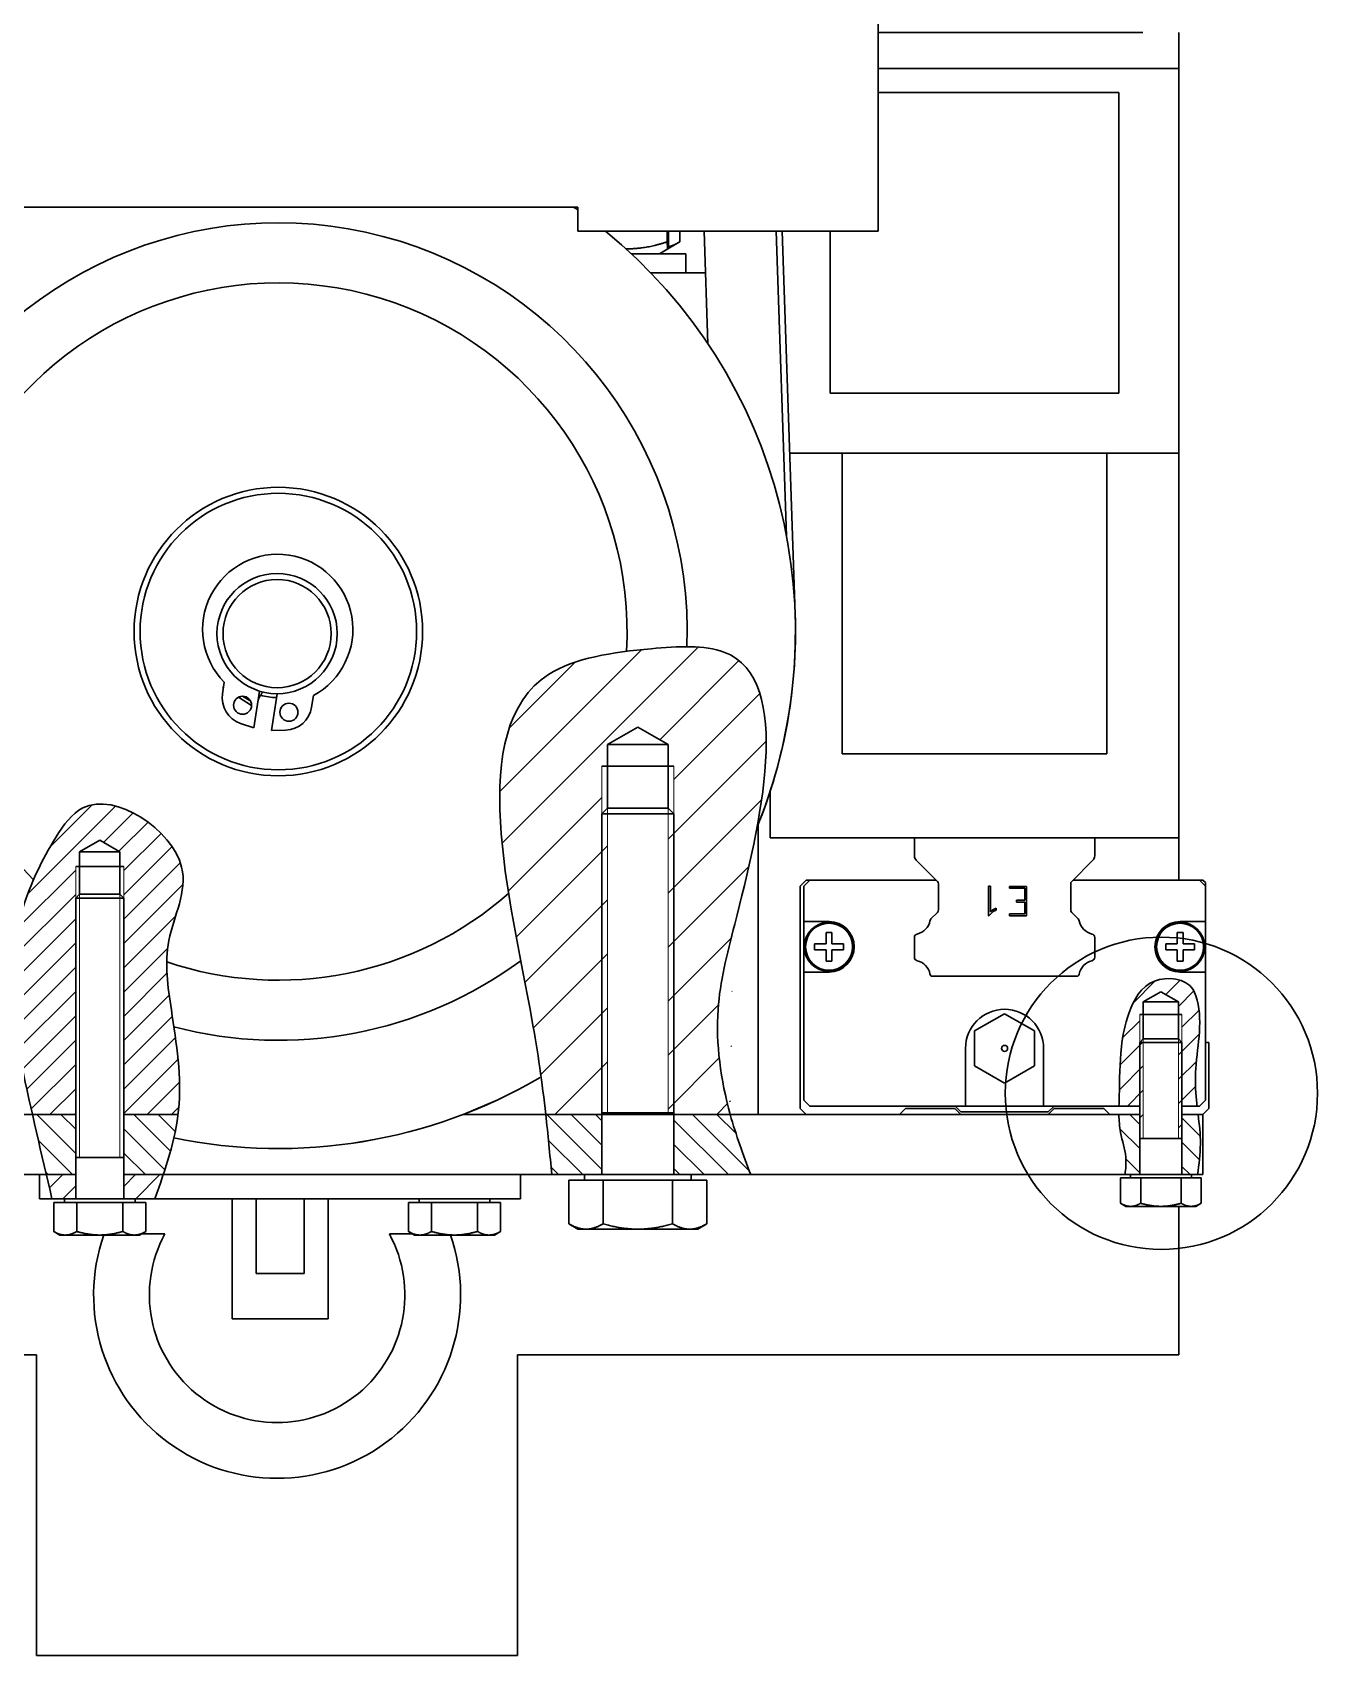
# Model space of a CAD drawing. Header units: millimetres. Extents: x 587 to 10361, y -8386 to 1488.
# Drawn here: x 6019.5 to 6126.4, y -254.8 to -119.8 of the extents above; entities that cross this region are included whole.
import ezdxf

# ---------------------------------------------------------------- set-up
doc = ezdxf.new("R2010")
doc.units = ezdxf.units.MM
for name, color, linetype, lineweight in [('Cienka', 30, 'Continuous', 0), ('Gruba', 7, 'Continuous', 30), ('Kreskowanie', 10, 'Continuous', 0), ('Widoczne (ISO)', 7, 'Continuous', 30)]:
    doc.layers.add(name, color=color, linetype=linetype, lineweight=lineweight)
pattern_1 = [(135, (3921.040533765608, 68.47468106554356), (-1.01027881362028, -1.01027881362028), [])]
pattern_2 = [(45, (3921.040533765608, 68.47468106554356), (-1.01027881362028, 1.01027881362028), [])]

msp = doc.modelspace()

# ---------------------------------------------------------------- hatches: boundary and pattern name
at = {"layer": 'Kreskowanie'}
h = msp.add_hatch(dxfattribs=at)
h.set_pattern_fill('ANSI31', color=256)
h.set_pattern_definition([(45, (3921.040533765608, 68.47468106554356), (-2.245064030267288, 2.245064030267288), [])])
edge = h.paths.add_edge_path()
edge.add_line((6066.845447928035, -184.8099743861088), (6066.845447928035, -180.849240278988))
edge.add_line((6066.845447928035, -180.849240278988), (6067.330321149422, -180.849240278988))
edge.add_line((6067.330321149422, -180.849240278988), (6067.330321149422, -179.0372424920979))
edge.add_line((6067.330321149422, -179.0372424920978), (6069.845447928037, -177.5851333694183))
edge.add_line((6069.845447928037, -177.5851333694183), (6072.360574706653, -179.0372424920984))
edge.add_line((6072.360574706652, -179.0372424920984), (6072.360574706652, -180.8492402789881))
edge.add_line((6072.360574706652, -180.849240278988), (6072.845447928036, -180.8492402789855))
edge.add_line((6072.845447928037, -180.8492402789855), (6072.845447928036, -184.8099743861079))
edge.add_line((6072.845447928035, -184.8099743861079), (6072.845447928036, -209.8099743861078))
edge.add_line((6072.845447928037, -209.8099743861078), (6077.529713243568, -209.8099743861077))
edge.add_spline(control_points=[(6077.529713243562, -209.8099743860851), (6076.737683954847, -206.9559999399908), (6075.986269569437, -201.389632210205), (6077.777626920786, -194.5221291434211), (6079.235458845306, -188.7136371352535), (6079.756843278708, -185.9125943795065)], knot_values=[72.4383135124138, 72.43831351242741, 72.43831351242741, 72.43831351242741, 81.23117250044793, 88.47537877177449, 95.27306333333807, 95.27306333333807, 95.27306333333807, 95.27306333333807], degree=3, periodic=0)
edge.add_spline(control_points=[(6079.756843278708, -185.9125943795065), (6079.758380178235, -185.904337667168), (6079.759915475903, -185.8960810491094), (6079.761449164854, -185.8878245351254)], knot_values=[72.41827578686396, 72.41827578686396, 72.41827578686396, 72.41827578686396, 72.43831351241381, 72.43831351241381, 72.43831351241381, 72.43831351241381], degree=3, periodic=0)
edge.add_spline(control_points=[(6079.761449164854, -185.8878245351254), (6080.972230016002, -179.3696651477039), (6081.223951064916, -171.5659296147453), (6075.073571275663, -170.9040728873956), (6073.926188539721, -170.900763007599)], knot_values=[53.2890388013103, 53.2890388013103, 53.2890388013103, 53.2890388013103, 69.10795331511378, 72.41827578686394, 72.41827578686394, 72.41827578686394, 72.41827578686394], degree=3, periodic=0)
edge.add_spline(control_points=[(6073.926188539721, -170.900763007599), (6072.972177952313, -170.898010952622), (6071.267921062303, -171.0229393958305), (6069.577979113787, -171.1986572342789), (6068.902831953125, -171.2855572082033)], knot_values=[48.6512174111814, 48.6512174111814, 48.6512174111814, 48.6512174111814, 51.40364045787299, 53.2890388013103, 53.2890388013103, 53.2890388013103, 53.2890388013103], degree=3, periodic=0)
edge.add_spline(control_points=[(6068.902831953125, -171.2855572082033), (6066.427406167743, -171.6041757979502), (6057.572421124654, -173.6173143721111), (6057.888521553951, -183.7656368556785), (6059.097876795902, -191.4186625800372)], knot_values=[22.22077907652436, 22.22077907652436, 22.22077907652436, 22.22077907652436, 29.13358853052277, 48.6512174111814, 48.6512174111814, 48.6512174111814, 48.6512174111814], degree=3, periodic=0)
edge.add_spline(control_points=[(6059.097876795902, -191.4186625800372), (6059.394776399889, -193.2974986970341), (6059.750496696249, -195.1859161297346), (6060.105478036032, -197.0206253964745)], knot_values=[17.42915451130094, 17.42915451130094, 17.42915451130094, 17.42915451130094, 22.22077907652436, 22.22077907652436, 22.22077907652436, 22.22077907652436], degree=3, periodic=0)
edge.add_spline(control_points=[(6060.105478036032, -197.0206253964745), (6060.430464135063, -198.7003052574465), (6061.347655165491, -203.3225416926391), (6061.894487157258, -207.1965682303271), (6062.186607904969, -209.8099743861078)], knot_values=[5.02504714531478, 5.02504714531478, 5.02504714531478, 5.02504714531478, 9.411788646786922, 17.42915451130091, 17.42915451130091, 17.42915451130091, 17.42915451130094], degree=3, periodic=0)
edge.add_line((6062.186607904969, -209.8099743861078), (6062.186608544123, -209.8099743861078))
edge.add_line((6062.186608544123, -209.8099743861078), (6066.845447928036, -209.8099743861053))
edge.add_line((6066.845447928036, -209.8099743861053), (6066.845447928035, -184.8099743861089))
h.paths.add_polyline_path([(6072.845447928035, -184.8099743861079), (6072.360574706649, -184.8099743861079), (6072.360574706652, -209.6671172432506), (6072.845447928037, -209.6671172432506)], flags=17)
h.paths.add_polyline_path([(6067.330321149424, -184.8099743861079), (6066.845447928035, -184.8099743861079), (6066.845447928036, -209.6671172432506), (6067.330321149422, -209.6671172432506)], flags=17)
h = msp.add_hatch(dxfattribs=at)
h.set_pattern_fill('ANSI31', color=256, scale=0.45)
h.set_pattern_definition(pattern_2)
edge = h.paths.add_edge_path()
edge.add_line((6023.095447921868, -214.8099743861083), (6020.652073009023, -214.8099743861083))
edge.add_spline(control_points=[(6020.652073009023, -214.8099743861084), (6020.808123528811, -215.4767470796705), (6020.964642705861, -216.1433607328893), (6021.121161882911, -216.8099743861081)], knot_values=[0, 0, 0, 0, 2.055740479034898, 2.055740479034898, 2.055740479034898, 2.055740479034898], degree=3, periodic=0)
edge.add_line((6021.121161882911, -216.8099743861081), (6023.095447921869, -216.809974386108))
edge.add_line((6023.095447921868, -216.809974386108), (6023.095447921868, -216.2095141951463))
edge.add_line((6023.095447921868, -216.2095141951463), (6023.095447921868, -214.8099743861083))
edge = h.paths.add_edge_path()
edge.add_spline(control_points=[(6029.688752777998, -216.809974386108), (6029.923029944741, -216.1437038502239), (6030.157307111483, -215.4774333143398), (6030.379201154937, -214.809974386108)], knot_values=[69.84514158203173, 69.84514158203173, 69.84514158203173, 69.84514158203173, 71.93017812522746, 71.93017812522746, 71.93017812522746, 71.93017812522746], degree=3, periodic=0)
edge.add_line((6030.379201154937, -214.8099743861081), (6027.095447921868, -214.8099743861083))
edge.add_line((6027.095447921868, -214.8099743861083), (6027.095447921868, -216.2095141951455))
edge.add_line((6027.095447921868, -216.2095141951454), (6027.095447921868, -216.809974386108))
edge.add_line((6027.095447921868, -216.809974386108), (6029.688752777998, -216.809974386108))
edge = h.paths.add_edge_path()
edge.add_line((6023.095447921867, -191.8099743861077), (6023.095447921867, -189.1694849813607))
edge.add_line((6023.095447921867, -189.1694849813607), (6023.418696736126, -189.1694849813607))
edge.add_line((6023.418696736126, -189.1694849813607), (6023.418696736126, -187.9614864567673))
edge.add_line((6023.418696736125, -187.9614864567674), (6025.095447921868, -186.9934137083144))
edge.add_line((6025.095447921868, -186.9934137083144), (6026.772199107612, -187.9614864567679))
edge.add_line((6026.772199107612, -187.9614864567679), (6026.772199107612, -189.1694849813609))
edge.add_line((6026.772199107612, -189.1694849813609), (6027.095447921868, -189.1694849813609))
edge.add_line((6027.095447921868, -189.1694849813609), (6027.095447921867, -191.8099743861076))
edge.add_line((6027.095447921867, -191.8099743861075), (6027.095447921867, -209.8099743861053))
edge.add_line((6027.095447921867, -209.8099743861053), (6031.611991765705, -209.8099743861053))
edge.add_spline(control_points=[(6031.611991765707, -209.8099743861053), (6031.627568889489, -209.6845966290543), (6031.897150294889, -207.287526398317), (6031.605654578916, -204.8366103209431), (6031.260896162275, -202.5102914702984)], knot_values=[57.34545161681193, 57.34545161681193, 57.34545161681193, 57.34545161681193, 57.72952812658525, 64.68032469296664, 64.68032469296664, 64.68032469296664, 64.68032469296664], degree=3, periodic=0)
edge.add_spline(control_points=[(6031.260896162275, -202.5102914702984), (6031.192010538559, -202.0454734491664), (6030.914301634462, -200.2425831945366), (6030.647670799155, -198.4427985566761), (6030.668536222965, -197.1139832870213)], knot_values=[51.96033474738719, 51.96033474738719, 51.96033474738719, 51.96033474738719, 53.34916220944427, 57.34545161681192, 57.34545161681192, 57.34545161681192, 57.34545161681192], degree=3, periodic=0)
edge.add_spline(control_points=[(6030.668536222965, -197.1139832870213), (6030.677897345675, -196.5178198488587), (6030.915482085725, -193.8708734229397), (6034.194678189191, -188.1242542999616), (6024.764275288327, -181.8841367280803), (6021.251762310389, -186.9375652725297), (6020.103751283545, -189.0793368225102), (6019.581281400478, -190.28218879772)], knot_values=[27.13098473456453, 27.13098473456453, 27.13098473456453, 27.13098473456453, 28.92389130886063, 35.10975818038194, 44.69355620957762, 47.97832641473256, 51.96033474738721, 51.96033474738721, 51.96033474738721, 51.96033474738721], degree=3, periodic=0)
edge.add_spline(control_points=[(6019.581281400478, -190.28218879772), (6019.243273900704, -191.0603637737647), (6018.605120771948, -192.779586081276), (6018.173567692307, -194.6085160942259), (6018.008107243802, -195.6117363786821)], knot_values=[21.52759586682835, 21.52759586682835, 21.52759586682835, 21.52759586682835, 24.10372269102258, 27.13098473456452, 27.13098473456452, 27.13098473456452, 27.13098473456452], degree=3, periodic=0)
edge.add_spline(control_points=[(6018.008107243802, -195.6117363786821), (6017.762774244293, -197.0992401524288), (6017.544279229776, -200.5418164546888), (6018.306578855148, -204.345960015366), (6018.805072059569, -206.668134083159), (6018.907319402739, -207.1388661584391)], knot_values=[9.923047889538715, 9.923047889538715, 9.923047889538715, 9.923047889538715, 14.4116570052633, 20.08395099442125, 21.52759586682835, 21.52759586682835, 21.52759586682835, 21.52759586682835], degree=3, periodic=0)
edge.add_spline(control_points=[(6018.907319402739, -207.1388661584391), (6018.907801817022, -207.1410871244793), (6018.90828425614, -207.1433080820919), (6018.908766720076, -207.1455290312826)], knot_values=[9.916236613222235, 9.916236613222235, 9.916236613222235, 9.916236613222235, 9.923047889538715, 9.923047889538715, 9.923047889538715, 9.923047889538715], degree=3, periodic=0)
edge.add_spline(control_points=[(6018.908766720076, -207.1455290312826), (6019.10196854222, -208.0349041724866), (6019.299150034662, -208.922928799826), (6019.49921654792, -209.8099743861084)], knot_values=[7.1886731638307, 7.1886731638307, 7.1886731638307, 7.1886731638307, 9.916236613222235, 9.916236613222235, 9.916236613222235, 9.916236613222235], degree=3, periodic=0)
edge.add_line((6019.499216547919, -209.8099743861084), (6023.095447921867, -209.8099743861053))
edge.add_line((6023.095447921867, -209.8099743861053), (6023.095447921866, -191.8099743861076))
h = msp.add_hatch(dxfattribs=at)
h.set_pattern_fill('ANSI31', color=256, scale=0.45)
h.set_pattern_definition(pattern_2)
edge = h.paths.add_edge_path()
edge.add_spline(control_points=[(6116.359088836486, -209.1099743856944), (6116.314794705465, -208.7238781775427), (6116.209487153233, -207.6922471000341), (6116.210351119039, -204.6393136401362), (6116.957382512372, -201.6590689259874), (6115.699452982637, -198.5211894597414), (6112.263979560927, -198.0818432833237), (6110.559826471892, -201.2214583683651), (6109.912821274063, -204.5694803767556), (6109.914236607906, -207.1771014238659), (6109.862749049052, -208.8277321182514), (6109.857751591103, -209.1099743856951)], knot_values=[5.752654773604618, 5.752654773604618, 5.752654773604618, 5.752654773604618, 6.915303050925957, 8.858897846431262, 14.9418319642665, 15.52417282858784, 18.8037198311524, 22.22560670228173, 25.08960419330908, 29.16343636928926, 30.0054306427325, 30.0054306427325, 30.0054306427325, 30.0054306427325], degree=3, periodic=0)
edge.add_line((6109.857751591103, -209.1099743856951), (6111.594594370242, -209.1099743856951))
edge.add_line((6111.594594370242, -209.1099743856951), (6111.594594370241, -203.8099743861077))
edge.add_line((6111.594594370241, -203.8099743861077), (6111.594594370241, -201.4995461569539))
edge.add_line((6111.594594370241, -201.4995461569539), (6111.877437082717, -201.4995461569539))
edge.add_line((6111.877437082717, -201.4995461569539), (6111.877437082717, -200.4425474479347))
edge.add_line((6111.877437082717, -200.4425474479347), (6113.344594370243, -199.5954837930383))
edge.add_line((6113.344594370243, -199.5954837930383), (6114.811751657769, -200.4425474479349))
edge.add_line((6114.811751657768, -200.4425474479349), (6114.811751657768, -201.4995461569539))
edge.add_line((6114.811751657768, -201.499546156954), (6115.094594370242, -201.4995461569525))
edge.add_line((6115.094594370243, -201.4995461569524), (6115.094594370243, -203.8099743861071))
edge.add_line((6115.094594370242, -203.8099743861072), (6115.094594370243, -209.1099743856951))
edge.add_line((6115.094594370243, -209.1099743856951), (6116.359088836487, -209.1099743856951))
h.paths.add_polyline_path([(6111.594594370243, -211.8099743861071), (6111.877437082717, -211.8099743861071), (6111.877437082718, -203.8099743861072), (6111.594594370241, -203.8099743861072)])
h.paths.add_polyline_path([(6114.811751657768, -211.8099743861071), (6115.094594370243, -211.8099743861071), (6115.094594370242, -203.8099743861072), (6114.811751657768, -203.8099743861072)])
h = msp.add_hatch(dxfattribs=at)
h.set_pattern_fill('ANSI31', color=256, scale=0.45, angle=90)
h.set_pattern_definition(pattern_1)
edge = h.paths.add_edge_path()
edge.add_line((6023.095447921868, -209.8099743861053), (6019.499216547921, -209.8099743861083))
edge.add_spline(control_points=[(6019.49921654792, -209.8099743861084), (6019.875716660234, -211.4792830446287), (6020.26243393655, -213.1451244758117), (6020.652073009024, -214.8099743861084)], knot_values=[2.055740479034898, 2.055740479034898, 2.055740479034898, 2.055740479034898, 7.188673163830702, 7.188673163830702, 7.188673163830702, 7.188673163830702], degree=3, periodic=0)
edge.add_line((6020.652073009025, -214.8099743861084), (6023.095447921868, -214.8099743861083))
edge.add_line((6023.095447921868, -214.8099743861083), (6023.095447921868, -209.8099743861053))
edge = h.paths.add_edge_path()
edge.add_spline(control_points=[(6030.379201154937, -214.809974386108), (6030.928852002523, -213.1566205604697), (6031.402520501652, -211.4959748069907), (6031.611991765706, -209.8099743861053)], knot_values=[64.68032469296665, 64.68032469296665, 64.68032469296665, 64.68032469296665, 69.84514158203176, 69.84514158203176, 69.84514158203176, 69.84514158203176], degree=3, periodic=0)
edge.add_line((6031.611991765707, -209.8099743861053), (6027.095447921868, -209.8099743861053))
edge.add_line((6027.095447921868, -209.8099743861053), (6027.095447921868, -214.8099743861081))
edge.add_line((6027.095447921868, -214.8099743861083), (6030.379201154938, -214.8099743861083))
h = msp.add_hatch(dxfattribs=at)
h.set_pattern_fill('ANSI31', color=256, scale=0.45, angle=90)
h.set_pattern_definition(pattern_1)
edge = h.paths.add_edge_path()
edge.add_line((6066.845447928036, -209.8099743860997), (6062.186607904967, -209.8099743861003))
edge.add_spline(control_points=[(6062.186607904969, -209.8099743861078), (6062.369700525933, -211.4479798563059), (6062.528703019397, -213.1289771212068), (6062.687705512861, -214.8099743861079)], knot_values=[0, 0, 0, 0, 5.025047145314826, 5.025047145314826, 5.025047145314826, 5.025047145314826], degree=3, periodic=0)
edge.add_line((6062.687705512861, -214.8099743861078), (6066.845447928037, -214.8099743861078))
edge.add_line((6066.845447928037, -214.8099743861078), (6066.845447928037, -213.909284099665))
edge.add_line((6066.845447928037, -213.909284099665), (6066.845447928037, -209.8099743860996))
edge = h.paths.add_edge_path()
edge.add_spline(control_points=[(6079.231186349516, -214.8099743861062), (6078.61832238812, -213.1671173067805), (6078.005458426723, -211.5242602274545), (6077.529713243564, -209.8099743860944)], knot_values=[0, 0, 0, 0, 5.281572751595349, 5.281572751595349, 5.281572751595349, 5.281572751595349], degree=3, periodic=0)
edge.add_line((6077.529713243568, -209.8099743861076), (6072.845447928037, -209.8099743861077))
edge.add_line((6072.845447928037, -209.8099743861078), (6072.845447928037, -213.9092840996638))
edge.add_line((6072.845447928037, -213.9092840996636), (6072.845447928037, -214.8099743861077))
edge.add_line((6072.845447928037, -214.8099743861078), (6074.189698982401, -214.8099743861078))
edge.add_line((6074.1896989824, -214.8099743861078), (6079.231186349516, -214.8099743861078))
h = msp.add_hatch(dxfattribs=at)
h.set_pattern_fill('ANSI31', color=256, scale=0.45, angle=90)
h.set_pattern_definition(pattern_1)
edge = h.paths.add_edge_path()
edge.add_spline(control_points=[(6109.856243326059, -209.8099743861072), (6109.865231849541, -210.314344995462), (6109.949873199291, -211.5066340304758), (6110.526997592227, -213.1332563049857), (6110.416554165615, -214.32043245586), (6110.37101190282, -214.8099743861071)], knot_values=[0, 0, 0, 0, 1.511013449259616, 3.593760772839051, 5.055260388046363, 5.055260388046363, 5.055260388046363, 5.055260388046363], degree=3, periodic=0)
edge.add_line((6110.37101190282, -214.8099743861072), (6111.594594370242, -214.8099743861072))
edge.add_line((6111.594594370243, -214.8099743861072), (6111.594594370243, -214.2845717190156))
edge.add_line((6111.594594370243, -214.2845717190156), (6111.594594370243, -209.8099743861071))
edge.add_line((6111.594594370242, -209.8099743861071), (6109.856243326059, -209.8099743861071))
edge = h.paths.add_edge_path()
edge.add_spline(control_points=[(6116.399359680212, -214.8099743861071), (6116.511811094559, -213.9577777621982), (6116.731728882716, -212.2911629161854), (6116.540812811518, -210.6245306419321), (6116.442555745887, -209.8099743861071)], knot_values=[30.70810326942247, 30.70810326942247, 30.70810326942247, 30.70810326942247, 33.27501696919327, 35.72813780188586, 35.72813780188586, 35.72813780188586, 35.72813780188586], degree=3, periodic=0)
edge.add_line((6116.442555745887, -209.8099743861071), (6115.094594370242, -209.8099743861071))
edge.add_line((6115.094594370243, -209.8099743861071), (6115.094594370243, -214.2845717190148))
edge.add_line((6115.094594370243, -214.2845717190148), (6115.094594370243, -214.8099743861071))
edge.add_line((6115.094594370243, -214.8099743861071), (6115.878740818622, -214.8099743861071))
edge.add_line((6115.878740818621, -214.8099743861071), (6116.399359680212, -214.8099743861071))

# ---------------------------------------------------------------- linework, layer by layer
at = {"layer": 'Cienka'}
for p, q in [((6066.845447928035, -180.849240278988), (6066.845447928035, -184.8099743861087)), ((6072.845447928037, -180.849240278988), (6072.845447928035, -184.8099743861079)), ((6067.330321149424, -184.3251011647229), (6067.330321149422, -209.6671172432506)), ((6072.360574706649, -184.3251011647214), (6072.360574706652, -209.6671172432506)), ((6023.095447921867, -189.1694849813607), (6023.095447921867, -191.809974386108)), ((6027.095447921868, -189.1694849813609), (6027.095447921867, -191.8099743861075)), ((6023.418696736126, -191.4867255718486), (6023.418696736125, -213.3814029575367)), ((6026.772199107611, -191.4867255718508), (6026.772199107612, -213.3814029575367)), ((6111.594594370241, -201.4995461569539), (6111.594594370241, -203.8099743861077)), ((6115.094594370243, -201.499546156954), (6115.094594370242, -203.8099743861072)), ((6111.877437082718, -203.5271316736327), (6111.877437082717, -211.8099743861071)), ((6114.811751657768, -203.5271316736327), (6114.811751657768, -211.8099743861071))]:
    msp.add_line(p, q, dxfattribs=at)
at = {"layer": 'Gruba'}
for p, q in [((6089.845447968515, -136.3392689427117), (6089.845447968505, -106.3392689427117)), ((6089.845447968501, -119.8099743802447), (6111.845447920714, -119.8099743802378)), ((6114.845447921454, -122.8099743802367), (6114.845447921454, -119.8099743802369)), ((6089.845447968502, -122.8099743802446), (6114.845447921454, -122.8099743802367)), ((6114.84544792226, -154.8099743823099), (6114.845447922254, -122.8099743819366)), ((6089.845447968512, -124.809974382316), (6109.845447922255, -124.809974382312)), ((6109.845447922255, -124.809974382312), (6109.84544792226, -149.809974382311)), ((6014.845447969357, -134.3392689420078), (6064.845447969357, -134.3392689419932)), ((6064.845447969357, -134.3392689419932), (6064.845447969358, -136.3392689419932)), ((6084.845447969358, -136.3392689419873), (6064.845447969358, -136.3392689419932)), ((6072.281314532085, -136.3392689419903), (6072.281314532085, -137.2252726096186)), ((6072.407737029925, -136.3392689419902), (6072.407737029926, -137.2252726113361)), ((6073.348197161546, -136.33926894199), (6073.348197161546, -137.225272610845)), ((6075.352538891102, -136.3392689419892), (6075.666554745939, -145.6955674196654)), ((6081.355917158772, -136.3392689419874), (6082.206368027284, -161.6789836215063)), ((6081.861304125517, -136.3392689419873), (6082.930502764241, -168.1967100289709)), ((6084.845447969358, -136.3392689419873), (6089.845447968515, -136.3392689427117)), ((6085.845447922261, -149.8099743823157), (6085.845447922258, -136.3392689420014)), ((6072.346370198537, -137.8052967272002), (6073.237115708767, -137.2910245670879)), ((6069.295837588998, -138.2099743808852), (6073.84544792226, -138.2099743825354)), ((6071.64544792226, -138.2099743825362), (6072.346370194399, -137.8052967200354)), ((6073.845447922261, -139.8099743825353), (6073.84544792226, -138.2099743825354)), ((6075.469022620041, -139.8099743823182), (6070.920801025232, -139.8099743823191)), ((6109.84544792226, -149.809974382311), (6085.845447922261, -149.8099743823157)), ((6082.481217478231, -154.8099743823161), (6114.84544792226, -154.8099743823099)), ((6086.845447922266, -179.8099743851394), (6086.845447922262, -154.8099743851404)), ((6108.84544792226, -154.8099743851361), (6108.845447922266, -179.8099743851351)), ((6114.84544792226, -154.809974385135), (6114.845447922266, -186.8099743851337)), ((6035.299292946915, -174.812508994891), (6035.444437271708, -173.849294245234)), ((6035.336170340555, -174.3217828199946), (6035.385400313187, -174.2410785558203)), ((6035.370118667164, -174.3424914554914), (6035.336170340555, -174.3217828199946)), ((6037.725223389821, -175.7791161769561), (6036.624325101746, -175.1075631537501)), ((6036.961681202153, -175.020509647886), (6037.64824832231, -175.439318751534)), ((6038.367223925246, -174.5864640580814), (6037.905663341952, -177.6494977820803)), ((6038.474539313752, -174.9377427414383), (6038.261718154616, -175.286627254892)), ((6039.388917963452, -177.8730055622619), (6039.850478546743, -174.8099718382837)), ((6042.860710379207, -174.9668331461419), (6042.715566054414, -175.9300478957989)), ((6037.683850463236, -175.7538785015671), (6037.724808380493, -175.7439571639704)), ((6037.905663341952, -177.6494977820804), (6036.807659893933, -177.2806340634959)), ((6040.546862523051, -177.8440847800277), (6039.388917963452, -177.8730055622619)), ((6067.330321149422, -179.0372424920978), (6069.845447928037, -177.5851333694183)), ((6072.360574706652, -179.0372424920978), (6069.845447928037, -177.5851333694183)), ((6067.330321149422, -179.0372424920978), (6067.330321149422, -184.3251011647217)), ((6067.330321149422, -179.0372424920978), (6072.360574706652, -179.0372424920978)), ((6072.360574706652, -184.3251011647251), (6072.360574706652, -179.0372424920982)), ((6066.845447928035, -180.849240278988), (6067.33032114942, -180.849240278988)), ((6067.330321149422, -180.849240278988), (6072.360574706652, -180.849240278988)), ((6072.360574706652, -180.849240278988), (6072.845447928035, -180.8492402789855)), ((6108.845447922266, -179.8099743851351), (6086.845447922266, -179.8099743851394)), ((6080.845447922267, -182.9421847628801), (6080.845447922268, -186.8099743851403)), ((6066.845447928035, -184.8099743861079), (6067.33032114942, -184.3251011647229)), ((6066.845447928035, -184.8099743861088), (6066.845447928037, -213.909284099665)), ((6066.845447928035, -184.8099743861079), (6072.845447928035, -184.8099743861079)), ((6067.33032114942, -184.3251011647229), (6072.36057470665, -184.3251011647229)), ((6072.845447928035, -184.8099743861079), (6072.36057470665, -184.3251011647229)), ((6072.845447928037, -213.9092840996636), (6072.845447928035, -184.8099743861079)), ((6079.845447921865, -185.6941458387641), (6079.845447921866, -209.8099743860981)), ((6023.418696736125, -187.9614864567674), (6025.095447921868, -186.9934137083144)), ((6026.772199107611, -187.9614864567674), (6025.095447921868, -186.9934137083144)), ((6114.845447922266, -186.8099743851337), (6080.845447922268, -186.8099743851403)), ((6092.845447922262, -188.3028670056799), (6092.845447922262, -186.8099743851392)), ((6107.845447922261, -186.8099743851362), (6107.845447922261, -188.3028670056768)), ((6114.845447921334, -190.3099743856977), (6114.845447921333, -186.809974389919)), ((6023.418696736125, -187.9614864567674), (6023.418696736126, -191.48672557185)), ((6023.418696736125, -187.9614864567674), (6026.772199107612, -187.9614864567674)), ((6026.772199107612, -191.4867255718523), (6026.772199107612, -187.9614864567677)), ((6094.757579952262, -190.4221058156793), (6092.991894532262, -188.6564203956798)), ((6107.699001312261, -188.6564203956768), (6105.933315892262, -190.422105815677)), ((6023.095447921867, -189.1694849813607), (6023.418696736125, -189.1694849813607)), ((6023.418696736125, -189.1694849813607), (6026.772199107611, -189.1694849813609)), ((6026.772199107612, -189.1694849813609), (6027.095447921868, -189.1694849813609)), ((6083.345447921864, -190.8099743858395), (6083.845447921864, -190.3099743858395)), ((6083.645447921864, -190.8099743856957), (6084.145447921864, -190.3099743856957)), ((6083.845447921864, -190.3099743858394), (6084.145447921864, -190.3099743858394)), ((6084.145447921864, -190.3099743856957), (6094.645448521864, -190.3099743856956)), ((6106.045447321863, -190.3099743856953), (6116.545447921864, -190.3099743856952)), ((6116.545447921864, -190.3099743856952), (6117.045447921864, -190.8099743856952)), ((6116.545447921864, -190.3099743858389), (6116.845447921864, -190.3099743858389)), ((6116.845447921864, -190.3099743858389), (6117.045447921864, -190.509974385839)), ((6023.095447921867, -191.8099743861075), (6023.418696736124, -191.4867255718508)), ((6023.418696736124, -191.4867255718508), (6026.772199107611, -191.4867255718508)), ((6026.772199107612, -191.4867255718523), (6027.095447921867, -191.8099743861075)), ((6083.345447921864, -209.3099743858393), (6083.345447921864, -190.8099743858395)), ((6083.645447921865, -193.7599743856956), (6083.645447921864, -190.8099743856957)), ((6094.845447922262, -192.791929795679), (6094.845447922262, -190.6342378456792)), ((6099.014614589013, -193.2780577189001), (6099.014614589013, -190.8280577189983)), ((6099.014614589013, -190.8280577189983), (6099.17794792234, -190.8280577189981)), ((6099.17794792234, -190.8280577189981), (6099.17794792234, -192.9612352189126)), ((6100.758202089003, -190.9945577190247), (6100.758202089003, -190.8312243856979)), ((6100.758202089003, -190.8312243856979), (6102.180031255612, -190.8312243856976)), ((6102.016697922286, -190.9945577190244), (6100.758202089003, -190.9945577190247)), ((6102.016697922286, -191.9745577189851), (6102.016697922286, -190.9945577190244)), ((6102.180031255612, -190.8312243856976), (6102.180031255613, -193.2812243855993)), ((6105.845447922261, -190.634237845677), (6105.845447922261, -192.7919297956769)), ((6117.045447921864, -190.8099743856951), (6117.045447921864, -190.509974385839)), ((6117.045447921864, -190.8099743856951), (6117.045447921864, -193.7599743856952)), ((6023.095447921867, -191.8099743861077), (6023.095447921868, -216.2095141951463)), ((6023.095447921867, -191.8099743861075), (6027.095447921867, -191.8099743861075)), ((6027.095447921868, -216.2095141951454), (6027.095447921867, -191.8099743861075)), ((6094.224944742262, -193.5366991256791), (6094.757580372262, -193.0040614156791)), ((6099.396470422331, -192.9324327189138), (6099.049067922345, -193.2780577189)), ((6099.17794792234, -192.9612352189126), (6099.364568755665, -192.7731102189202)), ((6099.364568755665, -192.7731102189202), (6099.635727922321, -192.6393077189255)), ((6099.635727922321, -192.8113910522519), (6099.396470422331, -192.9324327189138)), ((6099.635727922321, -192.6393077189255), (6099.635727922321, -192.8113910522519)), ((6101.330825422314, -192.1378910523121), (6101.330825422314, -191.9745577189852)), ((6101.330825422314, -191.9745577189852), (6102.016697922286, -191.9745577189851)), ((6102.016697922286, -192.1378910523119), (6101.330825422314, -192.1378910523119)), ((6102.016697922286, -193.1178910522726), (6102.016697922286, -192.1378910523119)), ((6105.933315472261, -193.0040614156769), (6106.465951102262, -193.5366991256767)), ((6083.645447921865, -193.7599743856956), (6085.745447921864, -193.7599743856956)), ((6083.645447921865, -197.9599743857125), (6083.645447921864, -193.7599743857126)), ((6099.049067922345, -193.2780577189001), (6099.014614589013, -193.2780577189001)), ((6100.758202089003, -193.1178910522729), (6102.016697922286, -193.1178910522726)), ((6100.758202089003, -193.2812243855997), (6100.758202089003, -193.1178910522729)), ((6102.180031255613, -193.2812243855994), (6100.758202089003, -193.2812243855997)), ((6114.945447921864, -193.7599743856952), (6117.045447921864, -193.7599743856952)), ((6117.045447921864, -193.759974385712), (6117.045447921864, -197.959974385712)), ((6092.845447922262, -196.7311361856791), (6092.845447922262, -195.0888205656793)), ((6107.845447922262, -195.0888205656763), (6107.845447922262, -196.7311361856762)), ((6085.745447921864, -197.9599743856957), (6083.645447921865, -197.9599743856957)), ((6083.645447921865, -208.6099743856955), (6083.645447921865, -197.9599743856957)), ((6094.251665002262, -198.3099783756787), (6094.224945272262, -198.2832586456788)), ((6106.439230842261, -198.3099783756763), (6094.251665002262, -198.3099783756787)), ((6106.465950572261, -198.2832586456764), (6106.439230842261, -198.3099783756763)), ((6117.045447921864, -197.9599743856952), (6114.945447921864, -197.9599743856952)), ((6117.045447921864, -197.9599743856952), (6117.045447921864, -208.6099743856951)), ((6111.877437082717, -200.4425474479347), (6113.344594370243, -199.5954837930383)), ((6114.811751657768, -200.4425474479347), (6113.344594370243, -199.5954837930383)), ((6111.877437082717, -200.4425474479347), (6111.877437082718, -203.527131673632)), ((6111.877437082717, -200.4425474479347), (6114.811751657768, -200.4425474479347)), ((6114.811751657768, -203.5271316736339), (6114.811751657768, -200.4425474479349)), ((6100.33806802395, -201.4274838257776), (6097.852827819884, -202.8623379265224)), ((6102.838068023844, -202.8623379265223), (6100.352827819778, -201.4274838257776)), ((6111.594594370241, -201.4995461569539), (6111.877437082716, -201.4995461569539)), ((6111.877437082717, -201.4995461569539), (6114.811751657768, -201.499546156954)), ((6114.811751657768, -201.499546156954), (6115.094594370242, -201.4995461569524)), ((6097.845447921864, -202.8751202848473), (6097.845447921864, -205.7448284864138)), ((6102.845447921864, -205.7448284864138), (6102.845447921864, -202.8751202848473)), ((6111.594594370242, -203.8099743861072), (6111.877437082716, -203.5271316736327)), ((6111.594594370241, -203.8099743861077), (6111.594594370243, -214.2845717190156)), ((6111.594594370242, -203.8099743861072), (6115.094594370242, -203.8099743861072)), ((6111.877437082716, -203.5271316736327), (6114.811751657768, -203.5271316736327)), ((6115.094594370242, -203.8099743861072), (6114.811751657768, -203.5271316736327)), ((6115.094594370243, -214.2845717190148), (6115.094594370242, -203.8099743861072)), ((6117.345447921864, -203.8099743858388), (6117.045447921864, -203.8099743858388)), ((6117.345447921864, -209.3099743858388), (6117.345447921864, -203.8099743858388)), ((6097.095447921864, -209.1099743856953), (6097.095447921864, -204.3099743856953)), ((6103.595447921864, -204.3099743856952), (6103.595447921864, -209.1099743856952)), ((6097.852827819885, -205.7576108447388), (6100.33806802395, -207.1924649454835)), ((6100.352827819778, -207.1924649454835), (6102.838068023844, -205.7576108447387)), ((6084.145447921865, -209.1099743856955), (6083.645447921865, -208.6099743856955)), ((6097.095447921864, -209.1099743856953), (6084.145447921865, -209.1099743856955)), ((6096.720447921864, -209.5999743857292), (6096.230447921864, -209.1099743857292)), ((6103.595447921864, -209.1099743857121), (6097.095447921864, -209.1099743857122)), ((6111.594594370243, -209.1099743856951), (6103.595447921864, -209.1099743856952)), ((6104.460447921864, -209.1099743857291), (6103.970447921864, -209.5999743857291)), ((6116.545447921864, -209.1099743856951), (6115.094594370243, -209.1099743856951)), ((6117.045447921864, -208.6099743856951), (6116.545447921864, -209.1099743856951)), ((5962.845447921865, -209.809974386109), (6019.49921654792, -209.8099743861084)), ((6019.49921654792, -209.8099743861084), (6023.095447921867, -209.8099743861053)), ((6027.095447921867, -209.8099743861053), (6031.611991765707, -209.8099743861053)), ((6079.845447921867, -209.809974386098), (6055.303767994585, -209.8099743861012)), ((6055.303767994584, -209.8099743861079), (6062.186608544123, -209.8099743861078)), ((6066.845447928037, -209.6671172432506), (6072.845447928037, -209.6671172432506)), ((6066.845447928035, -209.8099743861078), (6111.594594370243, -209.8099743861071)), ((6083.845447921864, -209.8099743858393), (6083.345447921864, -209.3099743858393)), ((6091.595447921864, -209.8099743858392), (6092.095447921864, -209.3099743858392)), ((6092.095447921864, -209.3099743858392), (6096.220447921864, -209.3099743858392)), ((6096.720447921864, -209.809974385839), (6096.220447921864, -209.309974385839)), ((6103.970447921864, -209.5999743857291), (6096.720447921864, -209.5999743857292)), ((6104.470447921864, -209.309974385839), (6103.970447921864, -209.8099743858389)), ((6104.470447921864, -209.309974385839), (6108.595447921864, -209.3099743858389)), ((6108.595447921864, -209.3099743858389), (6109.095447921864, -209.8099743858389)), ((6115.094594370243, -209.8099743861071), (6116.845447921864, -209.8099743861071)), ((6117.345447921864, -209.3099743858388), (6116.845447921864, -209.8099743858388)), ((6116.845447921864, -209.8099743861071), (6116.845447921864, -214.8099743861071)), ((6111.594594370243, -211.8099743861071), (6115.094594370243, -211.8099743861071)), ((6023.095447921868, -213.3814029575367), (6027.095447921868, -213.3814029575367)), ((6066.845447928037, -213.909284099665), (6066.845447928037, -214.8099743861078)), ((6072.845447928037, -213.9092840996636), (6072.845447928037, -214.8099743861078)), ((6111.594594370243, -214.2845717190156), (6111.594594370243, -214.8099743861071)), ((6115.094594370243, -214.2845717190148), (6115.094594370243, -214.8099743861071)), ((5962.845447921865, -214.8099743861092), (6023.095447921867, -214.8099743861083)), ((6020.095447921869, -214.8099743861081), (6020.095447921869, -216.8099743861081)), ((6027.095447921868, -214.8099743861083), (6116.845447921864, -214.8099743861071)), ((6060.095447921868, -216.8099743861076), (6060.095447921868, -214.8099743861076)), ((6065.405447921865, -215.2739418735528), (6065.405447921865, -214.8099743861097)), ((6066.845447928037, -214.8099743861078), (6065.944757641593, -214.8099743861078)), ((6065.944757641593, -214.8099743861078), (6066.845447928037, -214.8099743861078)), ((6069.845447928037, -214.8099743861078), (6072.845447928037, -214.8099743861078)), ((6074.285447921868, -215.2739418735525), (6074.285447921868, -214.8099743861062)), ((6111.594594370243, -214.8099743861071), (6111.06919170315, -214.8099743861071)), ((6111.06919170315, -214.8099743861071), (6111.594594370243, -214.8099743861071)), ((6113.344594370243, -214.8099743861072), (6115.094594370243, -214.8099743861072)), ((6060.095447921868, -216.8099743861076), (6020.095447921869, -216.8099743861081)), ((6022.155447921874, -217.1192860444035), (6022.155447921873, -216.8099743861098)), ((6023.095447921868, -216.2095141951463), (6023.095447921868, -216.8099743861081)), ((6027.095447921868, -216.2095141951454), (6027.095447921868, -216.8099743861081)), ((6028.035447921871, -217.1192860444032), (6028.03544792187, -216.8099743861076)), ((6036.095447921869, -216.8099743861079), (6036.095447921869, -226.8099743861078)), ((6038.095447921869, -223.0334954437078), (6038.095447921869, -216.8099743861079)), ((6042.095447921869, -216.8099743861078), (6042.095447921869, -223.0334954437078)), ((6044.095447921869, -216.8099743861078), (6044.095447921869, -226.8099743861078)), ((6051.655447966426, -217.1192860444032), (6051.655447966427, -216.8099743861076)), ((6057.535447966424, -217.1192860444035), (6057.535447966425, -216.8099743861098)), ((6114.845447921341, -229.8099743899163), (6114.84544792134, -217.4497630645526)), ((6030.508399672253, -219.7425973203594), (6028.573054335684, -219.74259732036)), ((6051.117841552603, -219.742597320353), (6049.182496169809, -219.7425973203536)), ((6042.095447921869, -223.0334954437078), (6038.095447921869, -223.0334954437078)), ((6044.095447921869, -226.8099743861078), (6036.095447921869, -226.8099743861078)), ((5964.845447921347, -229.8099743899636), (6019.845447921345, -229.8099743899463)), ((6019.845447921345, -229.8099743899463), (6019.845447921351, -254.8099743899447)), ((6059.845447921343, -229.8099743899336), (6114.845447921341, -229.8099743899163)), ((6059.845447921343, -229.8099743899336), (6059.845447921349, -254.809974389932)), ((6059.845447921349, -254.809974389932), (6019.845447921351, -254.8099743899447))]:
    msp.add_line(p, q, dxfattribs=at)
for centre, radius in [((6039.949600356994, -169.6392339966906), 11.99999999999998), ((6039.949600357042, -169.639233996653), 11.49999999999999), ((6039.8454479441, -169.8099743689768), 5.00000000000029), ((6039.845447944149, -169.8099743689388), 4.500000000000254), ((6036.975274196868, -175.7703864579853), 0.7500000000005792), ((6040.831736212768, -176.3515066864572), 0.7500000000005792), ((6085.745447921864, -195.8599743857126), 2.049999999999992), ((6085.745447921864, -195.8599743856939), 1.953762470121473), ((6114.945447921864, -195.8599743857121), 2.049999999999992), ((6114.945447921864, -195.8599743856935), 1.953762470121473), ((6113.385190095443, -208.0446991284023), 12.98757756042211), ((6100.345447921864, -204.309974385594), 0.2499999999999991)]:
    msp.add_circle(centre, radius, dxfattribs=at)
for centre, radius, start, end in [((6039.949600356751, -169.639233996878), 42.99999999999996, 54.62164461923393, 55.17794075594624), ((6039.949600356751, -169.639233996878), 33.99999999999996, 357.8736210899716, 229.8089752655925), ((6039.949600356751, -169.639233996878), 42.99999999999997, 337.7979323609611, 50.75227736838414), ((6039.949600356557, -169.639233997028), 28.99999999999996, 356.7455823513556, 225.3836808308717), ((6039.897599759397, -169.4638816240207), 6.250000000004944, 298.3006175576805, 224.5608222659693), ((6039.949600355814, -169.6392339975705), 43.00510257216818, 337.7650594393548, 1.922237991370194), ((6037.524174879165, -175.1477706651634), 2.250000000001796, 171.4307199118041, 251.4307199117999), ((6039.949600357042, -169.639233996653), 5.499999999999985, 254.4432368633478, 268.4534972167319), ((6040.490684122165, -175.5947862255265), 2.250000000001738, 271.4307199118426, 351.4307199118298), ((6093.345447857034, -188.3028670315116), 0.4999999347719682, 179.9999971683443, 225.0000031922263), ((6107.345447987489, -188.3028670315088), 0.4999999347719353, 314.9999968077737, 2.831642642241727e-06), ((6039.949600356557, -169.639233997028), 28.99999999999996, 251.3348559877977, 311.3216422271955), ((6094.545447966841, -190.6342378359262), 0.2999999554215928, 359.9999980909034, 45.00000470306514), ((6106.145447877683, -190.634237835924), 0.299999955421637, 134.9999952969441, 180.0000019090965), ((6094.545447899785, -192.7919297876581), 0.300000022476397, 315.0001140415363, 359.9999985212165), ((6106.145447944737, -192.7919297876557), 0.3000000224763738, 180.0000014787705, 224.9998859584822), ((6085.745447921864, -195.8599743856956), 2.099999999999993, 270, 90), ((6092.766959075953, -193.4314895371757), 1.399999987952937, 282.8641697195142, 349.2414115195093), ((6094.437077231418, -193.7488307680316), 0.3000000444048291, 135.0001143587101, 169.2414088169046), ((6106.253818613105, -193.7488307680293), 0.3000000444048549, 10.75859118312097, 44.99988564129907), ((6107.92393676857, -193.4314895371726), 1.399999987952929, 190.7585884805036, 257.1358302804858), ((6114.945447921864, -195.8599743856952), 2.099999999999993, 90, 270), ((6093.145447940996, -195.0888205849067), 0.3000000187338688, 102.8641726148387, 179.9999963777413), ((6107.545447925874, -195.0888205670851), 0.29999999638712, 0, 77.13583078827756), ((6039.949600356751, -169.639233996878), 33.99999999999996, 255.1938150193097, 306.3573755192758), ((6093.145447918649, -196.7311361842703), 0.2999999963871199, 180, 257.1358307882775), ((6092.766959088878, -198.3884672079487), 1.399999978997529, 10.75856746155023, 77.1358307393716), ((6107.923936755645, -198.3884672079456), 1.399999978997517, 102.8641692606284, 169.2414325384882), ((6107.545447903527, -196.7311361664488), 0.3000000187338728, 282.8641726148387, 359.9999963777413), ((6094.437077324031, -198.0711266095146), 0.300000013591378, 190.7585677698912, 224.9999978926096), ((6106.253818520492, -198.0711266095122), 0.3000000135914039, 315.0000021073996, 349.2414322301216), ((6100.345447921864, -204.3099743856953), 3.249999999999988, 0, 180), ((6100.345447921864, -204.3099743856305), 2.882499999999988, 89.85330864635107, 90.14669135364895), ((6100.345447921864, -204.3099743856305), 2.882499999999986, 149.85330864379, 150.1466913553254), ((6100.345447921864, -204.3099743856305), 2.882499999999986, 29.85330864467462, 30.14669135620997), ((6100.345447921864, -204.3099743856305), 2.882499999999986, 209.8533086446746, 210.14669135621), ((6100.345447921864, -204.3099743856305), 2.882499999999986, 329.85330864379, 330.1466913553255), ((6039.949600355814, -169.6392339975705), 43.00510257216818, 258.3438026197036, 300.3991137962565), ((6039.949600356751, -169.639233996878), 42.99999999999997, 258.3439631528394, 300.4016595150709), ((6100.345447921864, -204.3099743856305), 2.882499999999988, 269.8533086463511, 270.146691353649), ((6039.845447921032, -224.8099743899573), 15.25978679844491, 160.9335498024404, 19.02951065572426), ((6039.845447921032, -224.8099743899573), 10.62350132327095, 151.5105529811946, 28.48944701887603)]:
    msp.add_arc(centre, radius, start, end, dxfattribs=at)
for points, weights in [([(6068.855604000673, -137.8046152095027), (6070.44575736703, -137.8313173079719), (6072.281314532086, -137.2252726096186)], [1.077176041704957, 1.081021310300733, 1]), ([(6072.281314532086, -137.2252726096186), (6072.344525781006, -138.3086059438108), (6072.407737029926, -137.2252726113361)], [1, 1.154700538379251, 1]), ([(6072.376470338541, -137.6493540206234), (6072.837336054002, -137.5069865344032), (6073.348197161547, -137.225272610845)], [1.055348449942391, 1.03609682519479, 1]), ([(6073.348197161547, -137.225272610845), (6073.292231839457, -137.2592032541982), (6073.237115708768, -137.2910245670878)], [1, 1.00421384589892, 1.008198132192607]), ([(6038.642123991517, -174.6630158345525), (6038.560752401742, -174.7964108767803), (6038.474539313752, -174.9377427414383)], [1.000591081240217, 1.000748953733322, 1]), ([(6084.545447921865, -196.0999743856923), (6084.545447921865, -195.8599743856906), (6084.545447921865, -195.6199743856891)], [4.203092582752699, 4.286330219379745, 4.203092582752705]), ([(6084.545447921865, -195.6199743856907), (6085.297003819827, -195.6199743856878), (6085.505447921865, -195.6199743856869)], [1.498712528871868, 3.018370840533501, 3.786192365625989]), ([(6085.505447921864, -195.6199743856877), (6085.505447921866, -195.4115302836515), (6085.505447921865, -194.6599743856933)], [3.786192365626034, 3.018370840533556, 1.498712528871951]), ([(6085.505447921866, -194.6599743856909), (6085.745447921863, -194.6599743856905), (6085.985447921866, -194.6599743856909)], [1.301183440744208, 1.326951951023682, 1.301183440744208]), ([(6085.985447921866, -194.6599743856933), (6085.985447921864, -195.4115302836515), (6085.985447921863, -195.6199743856877)], [1.49871252887187, 3.018370840533524, 3.786192365626023]), ([(6085.985447921864, -195.6199743856869), (6086.1938920239, -195.6199743856876), (6086.945447921859, -195.6199743856908)], [3.786192365626086, 3.018370840533633, 1.498712528872013]), ([(6086.945447921865, -196.0999743856923), (6086.945447921865, -195.8599743856905), (6086.945447921865, -195.6199743856891)], [4.203092582752706, 4.286330219379745, 4.203092582752703]), ([(6113.745447921864, -196.099974385692), (6113.745447921864, -195.8599743856902), (6113.745447921864, -195.6199743856887)], [4.203092582752702, 4.286330219379748, 4.203092582752701]), ([(6113.745447921868, -195.6199743856901), (6114.497003819831, -195.6199743856871), (6114.705447921867, -195.6199743856865)], [1.498712528871873, 3.018370840533543, 3.786192365626031]), ([(6114.705447921865, -195.6199743856873), (6114.705447921865, -195.4115302836511), (6114.705447921863, -194.6599743856926)], [3.786192365626089, 3.018370840533513, 1.498712528871565]), ([(6114.705447921865, -194.6599743856902), (6114.945447921863, -194.6599743856904), (6115.185447921865, -194.6599743856902)], [1.301183440744208, 1.326951951023682, 1.301183440744208]), ([(6115.185447921864, -194.6599743856929), (6115.185447921864, -195.4115302836509), (6115.185447921866, -195.6199743856872)], [1.49871252887187, 3.018370840533501, 3.786192365625999]), ([(6115.185447921863, -195.6199743856865), (6115.393892023901, -195.6199743856871), (6116.145447921862, -195.6199743856903)], [3.786192365625936, 3.018370840533386, 1.498712528871619]), ([(6116.145447921864, -196.0999743856919), (6116.145447921865, -195.8599743856901), (6116.145447921864, -195.6199743856887)], [4.203092582752705, 4.286330219379746, 4.203092582752703]), ([(6085.505447921866, -196.0999743856869), (6085.297003819825, -196.0999743856876), (6084.545447921867, -196.0999743856908)], [3.786192365625936, 3.018370840533386, 1.498712528871619]), ([(6085.505447921865, -197.0599743856881), (6085.505447921864, -196.3084184877235), (6085.505447921864, -196.0999743856862)], [1.498712528871872, 3.018370840533527, 3.786192365626025]), ([(6085.985447921865, -197.0599743856907), (6085.745447921863, -197.0599743856906), (6085.505447921866, -197.0599743856907)], [1.301183440744208, 1.326951951023682, 1.301183440744208]), ([(6086.94544792186, -196.0999743856909), (6086.1938920239, -196.0999743856876), (6085.985447921864, -196.0999743856869)], [1.498712528871873, 3.018370840533543, 3.786192365626031]), ([(6085.985447921864, -196.0999743856862), (6085.985447921864, -196.3084184877234), (6085.985447921864, -197.0599743856877)], [3.786192365626025, 3.018370840533593, 1.498712528872135]), ([(6114.705447921865, -196.0999743856864), (6114.497003819829, -196.0999743856872), (6113.745447921868, -196.0999743856904)], [3.786192365626086, 3.018370840533633, 1.498712528872013]), ([(6114.705447921862, -197.0599743856876), (6114.705447921867, -196.3084184877232), (6114.705447921865, -196.0999743856858)], [1.498712528871871, 3.018370840533536, 3.786192365626035]), ([(6115.185447921865, -197.0599743856906), (6114.945447921867, -197.0599743856903), (6114.705447921865, -197.0599743856903)], [1.301183440744208, 1.326951951023682, 1.301183440744208]), ([(6116.145447921862, -196.0999743856903), (6115.393892023901, -196.0999743856871), (6115.185447921865, -196.0999743856864)], [1.498712528871868, 3.018370840533501, 3.786192365625989]), ([(6115.185447921865, -196.0999743856857), (6115.185447921865, -196.3084184877233), (6115.185447921864, -197.0599743856875)], [3.786192365626046, 3.018370840533571, 1.498712528871965])]:
    msp.add_rational_spline(points, weights, degree=2, dxfattribs=at)
for points in [[(6062.687705512861, -214.8099743861079), (6062.186607904969, -209.8099743861078), (6061.032876834743, -201.8760560588833), (6062.422777823424, -173.2137410571211), (6070.954357991388, -171.0641828968344), (6077.010502696023, -171.3470159534415), (6077.907476323435, -193.9658745446338), (6076.517793786781, -201.0755374725684), (6077.529713243565, -209.8099743860984), (6079.231186349516, -214.8099743861062)], [(6021.121161882911, -216.8099743861081), (6018.604086538351, -205.7254790861732), (6017.742624263079, -200.1189826893385), (6018.700167214407, -192.664357898039), (6021.472039710585, -186.7208017571054), (6023.691429983435, -184.2992274515243), (6031.906254442143, -189.2354044922138), (6030.847900124983, -195.3300607656663), (6031.049504520637, -201.1157453216861), (6031.65426269958, -209.4334130525292), (6029.688752777998, -216.809974386108)]]:
    msp.add_spline(points, degree=3, dxfattribs=at)
for points, knots in [([(6109.857751591102, -209.1099743856951), (6109.862749049052, -208.8277321182514), (6109.914236607906, -207.1771014238659), (6109.912821274063, -204.5694803767556), (6110.559826471892, -201.2214583683651), (6112.263979560928, -198.0818432833237), (6115.699452982637, -198.5211894597414), (6116.957382512371, -201.6590689259874), (6116.210351119039, -204.6393136401362), (6116.209487153233, -207.6922471000344), (6116.314794705465, -208.7238781775432), (6116.359088836486, -209.1099743856951)], [5.752654773604617, 5.752654773604617, 5.752654773604617, 5.752654773604617, 6.594649047047857, 10.66848122302804, 13.53247871405539, 16.95436558518471, 20.23391258774927, 20.81625345207062, 26.89918756990586, 28.84278236541116, 30.00543064273331, 30.00543064273331, 30.00543064273331, 30.00543064273331]), ([(6110.371011902821, -214.8099743861071), (6110.416554165616, -214.32043245586), (6110.526997592227, -213.1332563049857), (6109.949873199291, -211.5066340304758), (6109.865231849541, -210.314344995462), (6109.856243326059, -209.8099743861071)], [0, 0, 0, 0, 1.461499615207312, 3.544246938786746, 5.05526038804638, 5.05526038804638, 5.05526038804638, 5.05526038804638]), ([(6116.442555745888, -209.8099743861071), (6116.540812811517, -210.6245306419321), (6116.731728882715, -212.2911629161854), (6116.51181109456, -213.9577777621982), (6116.399359680213, -214.8099743861071)], [30.70810326942254, 30.70810326942254, 30.70810326942254, 30.70810326942254, 33.16122410211507, 35.72813780188587, 35.72813780188587, 35.72813780188587, 35.72813780188587])]:
    msp.add_open_spline(points, degree=3, knots=knots, dxfattribs=at)
at = {"layer": 'Widoczne (ISO)'}
for p, q in [((6064.09759382964, -215.273941873553), (6066.971520878838, -215.2739418735525)), ((6064.09759382964, -215.273941873553), (6064.09759382964, -218.902079175245)), ((6074.1896989824, -214.8099743861078), (6065.501196873674, -214.8099743861078)), ((6066.971520878838, -215.2739418735525), (6066.971520878838, -218.902079175245)), ((6066.971520878838, -215.2739418735525), (6072.719374977236, -215.2739418735525)), ((6072.719374977236, -215.2739418735525), (6072.719374977236, -218.902079175245)), ((6072.719374977236, -215.2739418735525), (6075.593302026433, -215.2739418735525)), ((6075.593302026433, -215.2739418735525), (6075.593302026433, -218.902079175245)), ((6109.991679479511, -215.0740007691977), (6111.668136924876, -215.0740007691975)), ((6109.991679479511, -215.0740007691977), (6109.991679479511, -217.1904141951848)), ((6115.878740818621, -214.8099743861071), (6110.810447921864, -214.8099743861071)), ((6110.810447921864, -215.0740007691977), (6110.810447921864, -214.8099743861071)), ((6111.668136924876, -215.0740007691975), (6111.668136924876, -217.1904141951848)), ((6111.668136924876, -215.0740007691975), (6115.021051815608, -215.0740007691975)), ((6115.021051815608, -215.0740007691975), (6115.021051815608, -217.1904141951848)), ((6115.021051815608, -215.0740007691975), (6116.697509260974, -215.0740007691975)), ((6115.878740818621, -215.0740007691975), (6115.878740818621, -214.8099743861071)), ((6116.697509260974, -215.0740007691975), (6116.697509260974, -217.1904141951848)), ((6021.263545189602, -217.1192860444036), (6023.179496555734, -217.1192860444032)), ((6021.263545189602, -217.1192860444036), (6021.263545189602, -219.5380442455316)), ((6023.179496555734, -217.1192860444032), (6023.179496555734, -219.5380442455316)), ((6023.179496555734, -217.1192860444032), (6027.011399287999, -217.1192860444032)), ((6027.011399287999, -217.1192860444032), (6027.011399287999, -219.5380442455316)), ((6027.011399287999, -217.1192860444032), (6028.92735065413, -217.1192860444032)), ((6028.92735065413, -217.1192860444032), (6028.92735065413, -219.5380442455316)), ((6050.763545234167, -217.1192860444032), (6050.763545234167, -219.5380442455316)), ((6052.679496600299, -217.1192860444032), (6050.763545234167, -217.1192860444032)), ((6052.679496600299, -217.1192860444032), (6052.679496600299, -219.5380442455316)), ((6056.511399332564, -217.1192860444032), (6052.679496600299, -217.1192860444032)), ((6056.511399332564, -217.1192860444032), (6056.511399332564, -219.5380442455316)), ((6058.427350698696, -217.1192860444036), (6056.511399332564, -217.1192860444032)), ((6058.427350698696, -217.1192860444036), (6058.427350698696, -219.5380442455316)), ((6110.440884898142, -217.4497630645526), (6109.991679479511, -217.1904141951848)), ((6116.248303842343, -217.4497630645526), (6116.697509260974, -217.1904141951848)), ((6110.440884898142, -217.4497630645526), (6110.829908202193, -217.4497630645526)), ((6110.829908202193, -217.4497630645526), (6113.344594370243, -217.4497630645526)), ((6113.344594370243, -217.4497630645526), (6115.85928053829, -217.4497630645526)), ((6115.85928053829, -217.4497630645526), (6116.248303842343, -217.4497630645526)), ((6021.776922810895, -219.8344429533806), (6021.263545189602, -219.5380442455316)), ((6021.776922810895, -219.8344429533806), (6022.221520872667, -219.8344429533806)), ((6022.221520872667, -219.8344429533806), (6025.095447921866, -219.8344429533806)), ((6025.095447921866, -219.8344429533806), (6027.969374971064, -219.8344429533806)), ((6027.969374971064, -219.8344429533806), (6028.413973032839, -219.8344429533806)), ((6028.413973032839, -219.8344429533806), (6028.92735065413, -219.5380442455316)), ((6051.276922855459, -219.8344429533806), (6050.763545234167, -219.5380442455316)), ((6051.721520917234, -219.8344429533806), (6051.276922855459, -219.8344429533806)), ((6054.595447966431, -219.8344429533806), (6051.721520917234, -219.8344429533806)), ((6057.46937501563, -219.8344429533806), (6054.595447966431, -219.8344429533806)), ((6057.913973077403, -219.8344429533806), (6057.46937501563, -219.8344429533806)), ((6057.913973077403, -219.8344429533806), (6058.427350698696, -219.5380442455316)), ((6064.86766026158, -219.3466772370184), (6064.09759382964, -218.902079175245)), ((6064.86766026158, -219.3466772370184), (6065.534557354239, -219.3466772370184)), ((6065.534557354239, -219.3466772370184), (6069.845447928037, -219.3466772370184)), ((6069.845447928037, -219.3466772370184), (6074.156338501834, -219.3466772370184)), ((6074.156338501834, -219.3466772370184), (6074.823235594495, -219.3466772370184)), ((6074.823235594495, -219.3466772370184), (6075.593302026433, -218.902079175245))]:
    msp.add_line(p, q, dxfattribs=at)
for points, weights in [([(6109.991679479511, -217.1904141951848), (6110.440884898143, -217.4497630645528), (6110.829908202194, -217.4497630645528)], [1, 1.037954849302059, 1]), ([(6110.829908202194, -217.4497630645528), (6111.218931506247, -217.4497630645528), (6111.668136924877, -217.1904141951848)], [1, 1.037954849302061, 1]), ([(6111.668136924877, -217.1904141951848), (6112.56654776214, -217.4497630645528), (6113.344594370244, -217.4497630645528)], [1, 1.037954849302038, 1]), ([(6113.344594370244, -217.4497630645528), (6114.122640978348, -217.4497630645528), (6115.021051815608, -217.1904141951848)], [1, 1.037954849302017, 1]), ([(6115.021051815608, -217.1904141951848), (6115.470257234238, -217.4497630645528), (6115.859280538291, -217.4497630645528)], [1, 1.037954849302042, 1]), ([(6115.859280538291, -217.4497630645528), (6116.248303842342, -217.4497630645528), (6116.697509260975, -217.1904141951848)], [1, 1.037954849302063, 1]), ([(6021.263545189601, -219.5380442455316), (6021.776922810895, -219.8344429533809), (6022.221520872667, -219.8344429533809)], [1, 1.037954849302059, 1]), ([(6022.221520872667, -219.8344429533809), (6022.666118934442, -219.8344429533809), (6023.179496555734, -219.5380442455316)], [1, 1.037954849302061, 1]), ([(6023.179496555734, -219.5380442455316), (6024.206251798319, -219.8344429533809), (6025.095447921867, -219.8344429533809)], [1, 1.037954849302038, 1]), ([(6025.095447921867, -219.8344429533809), (6025.984644045415, -219.8344429533809), (6027.011399287998, -219.5380442455316)], [1, 1.037954849302017, 1]), ([(6027.011399287998, -219.5380442455316), (6027.52477690929, -219.8344429533809), (6027.969374971065, -219.8344429533809)], [1, 1.037954849302042, 1]), ([(6027.969374971065, -219.8344429533809), (6028.413973032837, -219.8344429533809), (6028.927350654131, -219.5380442455316)], [1, 1.037954849302063, 1]), ([(6051.721520917233, -219.8344429533809), (6051.276922855461, -219.8344429533809), (6050.763545234166, -219.5380442455316)], [1, 1.037954849302063, 1]), ([(6052.6794966003, -219.5380442455316), (6052.166118979007, -219.8344429533809), (6051.721520917233, -219.8344429533809)], [1, 1.037954849302042, 1]), ([(6054.595447966431, -219.8344429533809), (6053.706251842883, -219.8344429533809), (6052.6794966003, -219.5380442455316)], [1, 1.037954849302017, 1]), ([(6056.511399332564, -219.5380442455316), (6055.484644089978, -219.8344429533809), (6054.595447966431, -219.8344429533809)], [1, 1.037954849302038, 1]), ([(6057.46937501563, -219.8344429533809), (6057.024776953856, -219.8344429533809), (6056.511399332564, -219.5380442455316)], [1, 1.037954849302061, 1]), ([(6058.427350698697, -219.5380442455316), (6057.913973077403, -219.8344429533809), (6057.46937501563, -219.8344429533809)], [1, 1.037954849302059, 1]), ([(6064.097593829639, -218.902079175245), (6064.867660261581, -219.3466772370189), (6065.534557354239, -219.3466772370189)], [1, 1.037954849302059, 1]), ([(6065.534557354239, -219.3466772370189), (6066.201454446901, -219.3466772370189), (6066.971520878839, -218.902079175245)], [1, 1.037954849302061, 1]), ([(6066.971520878839, -218.902079175245), (6068.511653742717, -219.3466772370189), (6069.845447928038, -219.3466772370189)], [1, 1.037954849302038, 1]), ([(6069.845447928038, -219.3466772370189), (6071.17924211336, -219.3466772370189), (6072.719374977235, -218.902079175245)], [1, 1.037954849302017, 1]), ([(6072.719374977235, -218.902079175245), (6073.489441409172, -219.3466772370189), (6074.156338501834, -219.3466772370189)], [1, 1.037954849302042, 1]), ([(6074.156338501834, -219.3466772370189), (6074.823235594494, -219.3466772370189), (6075.593302026434, -218.902079175245)], [1, 1.037954849302063, 1])]:
    msp.add_rational_spline(points, weights, degree=2, dxfattribs=at)

doc.saveas('drawing.dxf')
